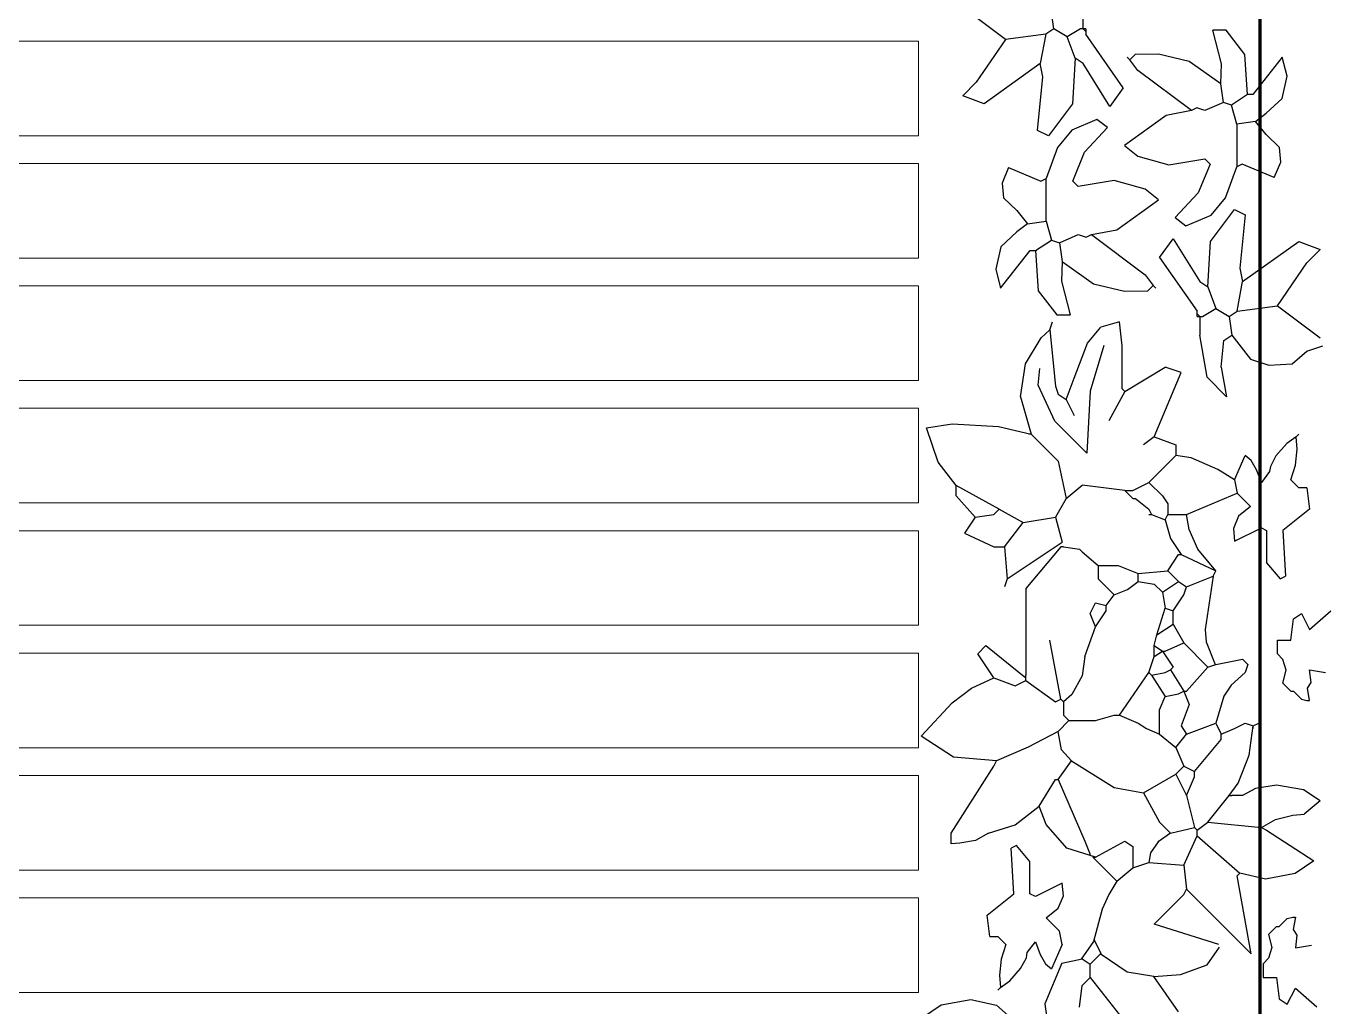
# Model space of a CAD drawing. Header units: inches. Extents: x 140.5 to 186.8, y 19 to 37.2.
# Drawn here: x 152.999 to 154.605, y 30.661 to 31.868 of the extents above; entities that cross this region are included whole.
import ezdxf

# ---------------------------------------------------------------- set-up
doc = ezdxf.new("R2010")
doc.units = ezdxf.units.IN
doc.header["$MEASUREMENT"] = 0
doc.layers.add('A-FLOR-FTPT', color=6, linetype='Continuous', lineweight=70)
doc.layers.add('A-FURN', color=8, linetype='Continuous', lineweight=18)
doc.layers.add('VERDE_siepe', color=96, linetype='Continuous')

msp = doc.modelspace()

# ---------------------------------------------------------------- linework, layer by layer
at = {"layer": 'A-FLOR-FTPT'}
msp.add_line((154.5176, 32.8759), (154.5176, 29.9259), dxfattribs=at)
at = {"layer": 'A-FURN'}
for p, q in [((154.0976, 31.8493), (151.4519, 31.8493)), ((154.0976, 31.7329), (154.0976, 31.8493)), ((151.4519, 31.7329), (154.0976, 31.7329)), ((154.0976, 31.6987), (151.4519, 31.6987)), ((154.0976, 31.5823), (154.0976, 31.6987)), ((151.4519, 31.5823), (154.0976, 31.5823)), ((154.0976, 31.5481), (151.4519, 31.5481)), ((154.0976, 31.4317), (154.0976, 31.5481)), ((151.4519, 31.4317), (154.0976, 31.4317)), ((154.0976, 31.3975), (151.4519, 31.3975)), ((154.0976, 31.2812), (154.0976, 31.3975)), ((151.4519, 31.2812), (154.0976, 31.2812)), ((154.0976, 31.2469), (151.4519, 31.2469)), ((154.0976, 31.1306), (154.0976, 31.2469)), ((151.4519, 31.1306), (154.0976, 31.1306)), ((154.0976, 31.0963), (151.4519, 31.0963)), ((154.0976, 30.98), (154.0976, 31.0963)), ((151.4519, 30.98), (154.0976, 30.98)), ((154.0976, 30.9458), (151.4519, 30.9458)), ((154.0976, 30.8294), (154.0976, 30.9458)), ((151.4519, 30.8294), (154.0976, 30.8294)), ((154.0976, 30.7952), (151.4519, 30.7952)), ((154.0976, 30.6788), (154.0976, 30.7952)), ((151.4519, 30.6788), (154.0976, 30.6788))]:
    msp.add_line(p, q, dxfattribs=at)
at = {"layer": 'VERDE_siepe'}
for p, q in [((154.2048, 31.8513), (154.1521, 31.8908)), ((154.2641, 31.8645), (154.2608, 31.8875)), ((154.3003, 31.8645), (154.3003, 31.8875)), ((154.2048, 31.8513), (154.1685, 31.7986)), ((154.2542, 31.8579), (154.2048, 31.8513)), ((154.2542, 31.8579), (154.2476, 31.8217)), ((154.2641, 31.8645), (154.2542, 31.8579)), ((154.2805, 31.8546), (154.2641, 31.8645)), ((154.297, 31.8645), (154.2805, 31.8546)), ((154.2904, 31.8282), (154.2805, 31.8546)), ((154.3003, 31.8645), (154.297, 31.8645)), ((154.3036, 31.8645), (154.3003, 31.8645)), ((154.3036, 31.8612), (154.3003, 31.8645)), ((154.3036, 31.8645), (154.3036, 31.8612)), ((154.3036, 31.8612), (154.3036, 31.8579)), ((154.3497, 31.792), (154.3036, 31.8579)), ((154.4763, 31.8626), (154.4598, 31.8626)), ((154.4706, 31.8212), (154.4598, 31.8626)), ((154.4994, 31.833), (154.4763, 31.8626)), ((154.3643, 31.833), (154.3577, 31.8264)), ((154.393, 31.8333), (154.3643, 31.833)), ((154.431, 31.8243), (154.393, 31.8333)), ((154.5026, 31.7836), (154.4994, 31.833)), ((154.2476, 31.8217), (154.1784, 31.7723)), ((154.2509, 31.8052), (154.2476, 31.8217)), ((154.2904, 31.8282), (154.2871, 31.7723)), ((154.3003, 31.8217), (154.2904, 31.8282)), ((154.3332, 31.769), (154.3003, 31.8217)), ((154.3577, 31.8264), (154.3545, 31.8297)), ((154.3676, 31.8132), (154.3577, 31.8264)), ((154.4697, 31.7967), (154.431, 31.8243)), ((154.4697, 31.7967), (154.4706, 31.8212)), ((154.5454, 31.8297), (154.5092, 31.7836)), ((154.5514, 31.8061), (154.5454, 31.8297)), ((154.2443, 31.7393), (154.2509, 31.8052)), ((154.4335, 31.7638), (154.3676, 31.8132)), ((154.5451, 31.7789), (154.5514, 31.8061)), ((154.1685, 31.7986), (154.1521, 31.7821)), ((154.3497, 31.792), (154.3332, 31.769)), ((154.473, 31.7737), (154.4697, 31.7967)), ((154.1784, 31.7723), (154.1521, 31.7821)), ((154.2871, 31.7723), (154.2575, 31.7327)), ((154.473, 31.7737), (154.45, 31.7638)), ((154.4829, 31.7704), (154.473, 31.7737)), ((154.5026, 31.7836), (154.4829, 31.7704)), ((154.4895, 31.7473), (154.4829, 31.7704)), ((154.5092, 31.7836), (154.5026, 31.7836)), ((154.5257, 31.7605), (154.5451, 31.7789)), ((154.3173, 31.7528), (154.2862, 31.7398)), ((154.3305, 31.7429), (154.3173, 31.7528)), ((154.4025, 31.7577), (154.3512, 31.721)), ((154.4335, 31.7638), (154.4025, 31.7577)), ((154.4401, 31.7671), (154.4335, 31.7638)), ((154.45, 31.7638), (154.4401, 31.7671)), ((154.5125, 31.7506), (154.5257, 31.7605)), ((154.2575, 31.7327), (154.2443, 31.7393)), ((154.2862, 31.7398), (154.2688, 31.7186)), ((154.3021, 31.7126), (154.3305, 31.7429)), ((154.5125, 31.7506), (154.4895, 31.7473)), ((154.4895, 31.7473), (154.4895, 31.6946)), ((154.5257, 31.7342), (154.5125, 31.7506)), ((154.3512, 31.721), (154.3676, 31.7078)), ((154.5419, 31.7184), (154.5257, 31.7342)), ((154.2688, 31.7186), (154.2547, 31.6804)), ((154.2877, 31.6771), (154.3021, 31.7126)), ((154.3676, 31.7078), (154.4057, 31.6972)), ((154.4057, 31.6972), (154.45, 31.7045)), ((154.4565, 31.6979), (154.45, 31.7045)), ((154.5435, 31.7003), (154.5419, 31.7184)), ((154.2086, 31.6936), (154.2007, 31.6747)), ((154.2086, 31.6936), (154.2481, 31.6771)), ((154.4565, 31.6979), (154.4421, 31.6625)), ((154.4754, 31.6564), (154.4895, 31.6946)), ((154.4961, 31.6979), (154.4895, 31.6946)), ((154.5356, 31.6815), (154.4961, 31.6979)), ((154.5356, 31.6815), (154.5435, 31.7003)), ((154.2007, 31.6747), (154.2023, 31.6566)), ((154.2481, 31.6771), (154.2547, 31.6804)), ((154.2547, 31.6277), (154.2547, 31.6804)), ((154.2877, 31.6771), (154.2942, 31.6705)), ((154.3385, 31.6778), (154.2942, 31.6705)), ((154.3766, 31.6672), (154.3385, 31.6778)), ((154.2023, 31.6566), (154.2185, 31.6409)), ((154.393, 31.654), (154.3766, 31.6672)), ((154.4421, 31.6625), (154.4137, 31.6321)), ((154.458, 31.6352), (154.4754, 31.6564)), ((154.2185, 31.6409), (154.2317, 31.6244)), ((154.3417, 31.6173), (154.393, 31.654)), ((154.4571, 31.6028), (154.4867, 31.6423)), ((154.4867, 31.6423), (154.4999, 31.6357)), ((154.2317, 31.6244), (154.2185, 31.6145)), ((154.2317, 31.6244), (154.2547, 31.6277)), ((154.2547, 31.6277), (154.2613, 31.6046)), ((154.4137, 31.6321), (154.4269, 31.6222)), ((154.4269, 31.6222), (154.458, 31.6352)), ((154.4999, 31.6357), (154.4933, 31.5698)), ((154.2185, 31.6145), (154.1991, 31.5961)), ((154.2712, 31.6013), (154.2942, 31.6112)), ((154.2942, 31.6112), (154.3041, 31.6079)), ((154.3041, 31.6079), (154.3107, 31.6112)), ((154.3107, 31.6112), (154.3417, 31.6173)), ((154.3107, 31.6112), (154.3766, 31.5618)), ((154.1991, 31.5961), (154.1928, 31.5689)), ((154.2415, 31.5915), (154.2613, 31.6046)), ((154.2613, 31.6046), (154.2712, 31.6013)), ((154.2712, 31.6013), (154.2745, 31.5783)), ((154.3945, 31.583), (154.411, 31.6061)), ((154.411, 31.6061), (154.4439, 31.5534)), ((154.4538, 31.5468), (154.4571, 31.6028)), ((154.4966, 31.5534), (154.5658, 31.6028)), ((154.5658, 31.6028), (154.5921, 31.5929)), ((154.5756, 31.5764), (154.5921, 31.5929)), ((154.1987, 31.5454), (154.235, 31.5915)), ((154.235, 31.5915), (154.2415, 31.5915)), ((154.2415, 31.5915), (154.2448, 31.5421)), ((154.2745, 31.5783), (154.2736, 31.5538)), ((154.2745, 31.5783), (154.3132, 31.5507)), ((154.3945, 31.583), (154.4406, 31.5171)), ((154.5394, 31.5237), (154.5756, 31.5764)), ((154.1928, 31.5689), (154.1987, 31.5454)), ((154.3766, 31.5618), (154.3864, 31.5487)), ((154.4933, 31.5698), (154.4966, 31.5534)), ((154.2736, 31.5538), (154.2844, 31.5124)), ((154.3132, 31.5507), (154.3512, 31.5417)), ((154.3799, 31.5421), (154.3864, 31.5487)), ((154.3864, 31.5487), (154.3897, 31.5454)), ((154.4439, 31.5534), (154.4538, 31.5468)), ((154.4538, 31.5468), (154.4637, 31.5204)), ((154.49, 31.5171), (154.4966, 31.5534)), ((154.2448, 31.5421), (154.2679, 31.5124)), ((154.3512, 31.5417), (154.3799, 31.5421)), ((154.2679, 31.5124), (154.2844, 31.5124)), ((154.4406, 31.5138), (154.4406, 31.5171)), ((154.4406, 31.5106), (154.4406, 31.5138)), ((154.4406, 31.5138), (154.4439, 31.5106)), ((154.4472, 31.5106), (154.4637, 31.5204)), ((154.4637, 31.5204), (154.4801, 31.5106)), ((154.4801, 31.5106), (154.49, 31.5171)), ((154.49, 31.5171), (154.5394, 31.5237)), ((154.5394, 31.5237), (154.5921, 31.4842)), ((154.2595, 31.4941), (154.2628, 31.504)), ((154.3056, 31.4776), (154.3221, 31.4974)), ((154.3451, 31.504), (154.3221, 31.4974)), ((154.3484, 31.4743), (154.3451, 31.504)), ((154.4406, 31.5106), (154.4439, 31.5106)), ((154.4439, 31.5106), (154.4439, 31.4875)), ((154.4439, 31.5106), (154.4472, 31.5106)), ((154.4801, 31.5106), (154.4834, 31.4875)), ((154.2295, 31.4524), (154.2485, 31.4841)), ((154.2485, 31.4841), (154.2595, 31.4941)), ((154.2595, 31.4941), (154.2661, 31.4249)), ((154.4528, 31.4357), (154.4439, 31.4875)), ((154.4703, 31.448), (154.4736, 31.4809)), ((154.4736, 31.4809), (154.4834, 31.4875)), ((154.4834, 31.4875), (154.5065, 31.4579)), ((154.2891, 31.4348), (154.3056, 31.4776)), ((154.3258, 31.4749), (154.309, 31.4186)), ((154.3484, 31.4216), (154.3484, 31.4743)), ((154.5574, 31.4524), (154.5756, 31.4677)), ((154.5756, 31.4677), (154.5954, 31.4743)), ((154.2233, 31.4118), (154.2295, 31.4524)), ((154.3517, 31.4183), (154.4011, 31.448)), ((154.4209, 31.4414), (154.4011, 31.448)), ((154.4703, 31.448), (154.4766, 31.4115)), ((154.5065, 31.4579), (154.5289, 31.4508)), ((154.5289, 31.4508), (154.5574, 31.4524)), ((154.2451, 31.426), (154.2472, 31.4467)), ((154.2793, 31.4085), (154.2891, 31.4348)), ((154.3879, 31.3624), (154.4209, 31.4414)), ((154.4766, 31.4115), (154.4528, 31.4357)), ((154.2655, 31.3818), (154.2451, 31.426)), ((154.2661, 31.4249), (154.2694, 31.415)), ((154.2694, 31.415), (154.2793, 31.4085)), ((154.309, 31.4186), (154.3048, 31.3422)), ((154.3517, 31.4183), (154.332, 31.3821)), ((154.3517, 31.4183), (154.3484, 31.4216)), ((154.2233, 31.4118), (154.2365, 31.3657)), ((154.2793, 31.4085), (154.2891, 31.3887)), ((154.1075, 31.3737), (154.1392, 31.3783)), ((154.1217, 31.3314), (154.1075, 31.3737)), ((154.1392, 31.3783), (154.1962, 31.3752)), ((154.1962, 31.3752), (154.2365, 31.3657)), ((154.3048, 31.3422), (154.2655, 31.3818)), ((154.2365, 31.3657), (154.2332, 31.3657)), ((154.2365, 31.3657), (154.2694, 31.3327)), ((154.3879, 31.3624), (154.3748, 31.3525)), ((154.3879, 31.3624), (154.4143, 31.3525)), ((154.4143, 31.3525), (154.4143, 31.3393)), ((154.5511, 31.3544), (154.5377, 31.3392)), ((154.5625, 31.3624), (154.5511, 31.3544)), ((154.5625, 31.3624), (154.5658, 31.3657)), ((154.5637, 31.3471), (154.5625, 31.3624)), ((154.3813, 31.3064), (154.4143, 31.3393)), ((154.4332, 31.3368), (154.4143, 31.3393)), ((154.4661, 31.3223), (154.4332, 31.3368)), ((154.4867, 31.3097), (154.4999, 31.3393)), ((154.5073, 31.3332), (154.4999, 31.3393)), ((154.5377, 31.3392), (154.5308, 31.3259)), ((154.5618, 31.3277), (154.5637, 31.3471)), ((154.1439, 31.3026), (154.1217, 31.3314)), ((154.2694, 31.3327), (154.2793, 31.2866)), ((154.4867, 31.3097), (154.4661, 31.3223)), ((154.5137, 31.3217), (154.5073, 31.3332)), ((154.5197, 31.3064), (154.5137, 31.3217)), ((154.5295, 31.3196), (154.5197, 31.3064)), ((154.5308, 31.3259), (154.5295, 31.3196)), ((154.5559, 31.3097), (154.5618, 31.3277)), ((154.1969, 31.2734), (154.1439, 31.3026)), ((154.1442, 31.2899), (154.1442, 31.3031)), ((154.2793, 31.2866), (154.299, 31.3031)), ((154.3517, 31.2965), (154.299, 31.3031)), ((154.3616, 31.2965), (154.3813, 31.3064)), ((154.3813, 31.3064), (154.3978, 31.2899)), ((154.4867, 31.3097), (154.49, 31.2932)), ((154.5658, 31.2998), (154.5559, 31.3097)), ((154.1673, 31.2636), (154.1442, 31.2899)), ((154.2793, 31.2866), (154.2661, 31.2636)), ((154.3517, 31.2965), (154.3616, 31.2866)), ((154.3517, 31.2965), (154.3616, 31.2965)), ((154.3616, 31.2866), (154.3649, 31.2866)), ((154.3649, 31.2866), (154.3813, 31.2734)), ((154.3978, 31.2899), (154.4044, 31.28)), ((154.4275, 31.2669), (154.49, 31.2932)), ((154.49, 31.2932), (154.5065, 31.2767)), ((154.5756, 31.2998), (154.5658, 31.2998)), ((154.5756, 31.2998), (154.5789, 31.2734)), ((154.1904, 31.2669), (154.1969, 31.2734)), ((154.1969, 31.2734), (154.2266, 31.257)), ((154.3813, 31.2734), (154.3846, 31.2669)), ((154.4044, 31.28), (154.4044, 31.2669)), ((154.5065, 31.2767), (154.4915, 31.2648)), ((154.5789, 31.2734), (154.546, 31.2471)), ((154.1673, 31.2636), (154.1541, 31.2438)), ((154.1673, 31.2636), (154.1904, 31.2669)), ((154.2035, 31.2273), (154.2266, 31.257)), ((154.2266, 31.257), (154.2661, 31.2636)), ((154.2661, 31.2636), (154.2744, 31.2329)), ((154.3813, 31.2669), (154.3846, 31.2669)), ((154.3846, 31.2669), (154.4011, 31.2603)), ((154.4011, 31.2603), (154.4044, 31.2669)), ((154.4011, 31.2603), (154.4077, 31.2372)), ((154.4044, 31.2669), (154.4275, 31.2669)), ((154.4307, 31.2485), (154.4275, 31.2669)), ((154.4915, 31.2648), (154.4852, 31.2497)), ((154.1541, 31.2438), (154.1904, 31.2273)), ((154.4414, 31.2243), (154.4307, 31.2485)), ((154.4852, 31.2497), (154.4867, 31.2339)), ((154.4867, 31.2339), (154.5197, 31.2504)), ((154.5197, 31.2504), (154.5262, 31.2471)), ((154.5262, 31.2471), (154.5262, 31.2076)), ((154.546, 31.2471), (154.5493, 31.1911)), ((154.1904, 31.2273), (154.2035, 31.2273)), ((154.2035, 31.2273), (154.2068, 31.1878)), ((154.2068, 31.1878), (154.2744, 31.2329)), ((154.2727, 31.2273), (154.2299, 31.176)), ((154.276, 31.2273), (154.2727, 31.2273)), ((154.276, 31.2273), (154.2957, 31.2241)), ((154.2957, 31.2241), (154.299, 31.2208)), ((154.4077, 31.2372), (154.4209, 31.2175)), ((154.4637, 31.1977), (154.4414, 31.2243)), ((154.299, 31.2208), (154.3188, 31.2043)), ((154.4044, 31.1977), (154.4176, 31.2175)), ((154.4176, 31.2175), (154.4209, 31.2175)), ((154.4209, 31.2175), (154.4637, 31.1977)), ((154.5262, 31.2076), (154.5427, 31.1878)), ((154.3188, 31.2043), (154.3188, 31.1878)), ((154.3188, 31.2043), (154.3435, 31.2043)), ((154.3435, 31.2043), (154.3682, 31.1944)), ((154.3682, 31.1944), (154.4044, 31.1977)), ((154.3682, 31.1845), (154.3682, 31.1944)), ((154.4044, 31.1977), (154.4176, 31.1845)), ((154.4275, 31.1779), (154.4604, 31.1911)), ((154.4604, 31.1911), (154.4505, 31.1253)), ((154.4604, 31.1911), (154.4637, 31.1977)), ((154.5427, 31.1878), (154.5493, 31.1911)), ((154.2068, 31.1878), (154.2035, 31.1779)), ((154.2299, 31.176), (154.2299, 31.0693)), ((154.3188, 31.1878), (154.3385, 31.1681)), ((154.3385, 31.1681), (154.355, 31.1747)), ((154.355, 31.1747), (154.3682, 31.1845)), ((154.3682, 31.1845), (154.3879, 31.1812)), ((154.3879, 31.1812), (154.3978, 31.1714)), ((154.3978, 31.1714), (154.4176, 31.1845)), ((154.4176, 31.1845), (154.4275, 31.1779)), ((154.4242, 31.1681), (154.4275, 31.1779)), ((154.3089, 31.145), (154.3155, 31.1582)), ((154.3155, 31.1582), (154.3287, 31.1549)), ((154.3287, 31.1549), (154.3385, 31.1681)), ((154.3978, 31.1714), (154.4011, 31.1516)), ((154.411, 31.1483), (154.4242, 31.1681)), ((154.3155, 31.1285), (154.3089, 31.145)), ((154.3155, 31.1285), (154.3287, 31.1483)), ((154.3287, 31.1483), (154.3287, 31.1549)), ((154.3912, 31.1187), (154.4011, 31.1516)), ((154.4011, 31.1516), (154.411, 31.1483)), ((154.411, 31.1318), (154.411, 31.1483)), ((154.5592, 31.1384), (154.5691, 31.145)), ((154.5691, 31.145), (154.5789, 31.1253)), ((154.5789, 31.1253), (154.6053, 31.1483)), ((154.3023, 31.0923), (154.3155, 31.1285)), ((154.3912, 31.1187), (154.411, 31.1318)), ((154.411, 31.1318), (154.4242, 31.1088)), ((154.5559, 31.1121), (154.5592, 31.1384)), ((154.2727, 31.0396), (154.2595, 31.1121)), ((154.3879, 31.1055), (154.3912, 31.1187)), ((154.4505, 31.1253), (154.4518, 31.1103)), ((154.4518, 31.1103), (154.463, 31.0822)), ((154.5394, 31.0956), (154.5394, 31.1121)), ((154.5394, 31.1121), (154.5559, 31.1121)), ((154.1706, 31.0956), (154.1805, 31.1055)), ((154.1904, 31.066), (154.1706, 31.0956)), ((154.1805, 31.1055), (154.2299, 31.066)), ((154.3879, 31.0923), (154.3879, 31.1055)), ((154.3879, 31.1055), (154.3978, 31.0989)), ((154.3879, 31.0923), (154.3978, 31.0989)), ((154.3978, 31.0989), (154.4011, 31.0989)), ((154.3978, 31.0989), (154.411, 31.0792)), ((154.4011, 31.0989), (154.4242, 31.1088)), ((154.4242, 31.1088), (154.4538, 31.0792)), ((154.5461, 31.0884), (154.5394, 31.0956)), ((154.3023, 31.0923), (154.2992, 31.0682)), ((154.3813, 31.0726), (154.3879, 31.0923)), ((154.411, 31.0792), (154.4077, 31.0759)), ((154.4275, 31.0495), (154.4538, 31.0792)), ((154.4538, 31.0792), (154.4637, 31.0825)), ((154.4637, 31.0825), (154.4966, 31.089)), ((154.4966, 31.089), (154.5032, 31.0825)), ((154.5032, 31.0825), (154.4999, 31.0726)), ((154.5502, 31.0754), (154.5461, 31.0884)), ((154.1629, 31.0531), (154.1904, 31.066)), ((154.1904, 31.066), (154.2167, 31.0561)), ((154.2167, 31.0561), (154.2299, 31.0627)), ((154.2299, 31.066), (154.2299, 31.0693)), ((154.2299, 31.0627), (154.2299, 31.066)), ((154.2299, 31.0627), (154.2661, 31.0363)), ((154.2992, 31.0682), (154.2865, 31.0456)), ((154.3451, 31.0199), (154.3813, 31.0726)), ((154.3813, 31.0726), (154.3846, 31.0693)), ((154.3846, 31.0693), (154.4011, 31.0726)), ((154.3846, 31.0693), (154.4011, 31.0429)), ((154.4011, 31.0726), (154.4077, 31.0759)), ((154.4077, 31.0759), (154.4242, 31.0495)), ((154.4999, 31.0726), (154.4824, 31.0569)), ((154.546, 31.0594), (154.5502, 31.0754)), ((154.5789, 31.0759), (154.5987, 31.0726)), ((154.5808, 31.0603), (154.5789, 31.0759)), ((154.1392, 31.035), (154.1629, 31.0531)), ((154.2865, 31.0456), (154.276, 31.0363)), ((154.4011, 31.0429), (154.4176, 31.0462)), ((154.4176, 31.0462), (154.4242, 31.0495)), ((154.4242, 31.0495), (154.4275, 31.0495)), ((154.4242, 31.0495), (154.4307, 31.0331)), ((154.4824, 31.0569), (154.4736, 31.0434)), ((154.5526, 31.0528), (154.546, 31.0594)), ((154.5526, 31.0528), (154.5559, 31.0495)), ((154.5559, 31.0495), (154.5592, 31.0495)), ((154.5592, 31.0495), (154.5691, 31.0396)), ((154.5763, 31.0531), (154.5808, 31.0603)), ((154.5791, 31.0382), (154.5763, 31.0531)), ((154.1011, 30.9942), (154.1392, 31.035)), ((154.2661, 31.0363), (154.2727, 31.0396)), ((154.2727, 31.0396), (154.276, 31.0363)), ((154.276, 31.0363), (154.276, 31.0199)), ((154.3945, 31.0265), (154.4011, 31.0429)), ((154.4307, 31.0331), (154.4209, 31.0067)), ((154.4736, 31.0434), (154.4637, 31.01)), ((154.5691, 31.0396), (154.5758, 31.0382)), ((154.5758, 31.0382), (154.5791, 31.0382)), ((154.276, 31.0199), (154.2826, 31.0133)), ((154.3155, 31.0133), (154.3385, 31.0199)), ((154.3385, 31.0199), (154.3451, 31.0199)), ((154.3451, 31.0199), (154.3682, 31.01)), ((154.3945, 30.9968), (154.3945, 31.0265)), ((154.2694, 31.0001), (154.2326, 30.9805)), ((154.2694, 31.0001), (154.2826, 31.0133)), ((154.2738, 30.9775), (154.2694, 31.0001)), ((154.2826, 31.0133), (154.3155, 31.0133)), ((154.3682, 31.01), (154.3781, 31.0034)), ((154.3781, 31.0034), (154.3945, 30.9968)), ((154.4209, 31.0067), (154.4275, 30.9968)), ((154.4275, 30.9968), (154.4637, 31.01)), ((154.4637, 31.01), (154.4703, 30.9968)), ((154.4703, 30.9968), (154.4867, 31.0034)), ((154.4867, 31.0034), (154.4999, 31.01)), ((154.4999, 31.01), (154.5098, 31.0067)), ((154.5048, 30.9708), (154.5098, 31.0067)), ((154.5098, 31.0067), (154.5164, 31.01)), ((154.5098, 31.0034), (154.5098, 31.0067)), ((154.1407, 30.9684), (154.1011, 30.9942)), ((154.3945, 30.9968), (154.4143, 30.9804)), ((154.4143, 30.9804), (154.4275, 30.9968)), ((154.4373, 30.9507), (154.4703, 30.9902)), ((154.4703, 30.9902), (154.4703, 30.9968)), ((154.1936, 30.9639), (154.1407, 30.9684)), ((154.2326, 30.9805), (154.1936, 30.9639)), ((154.2859, 30.9639), (154.2738, 30.9775)), ((154.4143, 30.9804), (154.4242, 30.9573)), ((154.4912, 30.9365), (154.5048, 30.9708)), ((154.1377, 30.875), (154.1904, 30.9573)), ((154.1904, 30.9573), (154.1936, 30.9639)), ((154.2694, 30.9408), (154.2859, 30.9639)), ((154.2859, 30.9639), (154.3385, 30.931)), ((154.4143, 30.9474), (154.4242, 30.9573)), ((154.4242, 30.9573), (154.4373, 30.9507)), ((154.4373, 30.9441), (154.4373, 30.9507)), ((154.2463, 30.9079), (154.2661, 30.9408)), ((154.2661, 30.9408), (154.2694, 30.9408)), ((154.2694, 30.9408), (154.3023, 30.8651)), ((154.3748, 30.9244), (154.4143, 30.9474)), ((154.4143, 30.9474), (154.4275, 30.9211)), ((154.4275, 30.9211), (154.4373, 30.9441)), ((154.4801, 30.9211), (154.4912, 30.9365)), ((154.5384, 30.9337), (154.5125, 30.9297)), ((154.5714, 30.9281), (154.5384, 30.9337)), ((154.3385, 30.931), (154.3748, 30.9244)), ((154.3748, 30.9244), (154.3945, 30.8882)), ((154.4275, 30.9211), (154.4373, 30.8816)), ((154.4538, 30.8882), (154.4801, 30.9211)), ((154.4801, 30.9211), (154.4834, 30.9211)), ((154.4966, 30.9211), (154.4834, 30.9211)), ((154.5125, 30.9297), (154.4966, 30.9211)), ((154.5921, 30.9145), (154.5714, 30.9281)), ((154.2167, 30.8849), (154.2463, 30.9079)), ((154.2548, 30.8853), (154.2463, 30.9079)), ((154.5921, 30.9145), (154.5724, 30.898)), ((154.1838, 30.875), (154.2167, 30.8849)), ((154.2802, 30.8565), (154.2548, 30.8853)), ((154.3945, 30.8882), (154.4077, 30.875)), ((154.4406, 30.8783), (154.4538, 30.8882)), ((154.4538, 30.8882), (154.5197, 30.8816)), ((154.5197, 30.8816), (154.5372, 30.8915)), ((154.5372, 30.8915), (154.5584, 30.8971)), ((154.5584, 30.8971), (154.5724, 30.898)), ((154.1377, 30.8618), (154.1377, 30.875)), ((154.1838, 30.875), (154.1677, 30.8656)), ((154.4077, 30.875), (154.3926, 30.8641)), ((154.4077, 30.875), (154.4373, 30.8816)), ((154.4242, 30.8355), (154.4406, 30.8717)), ((154.4373, 30.8816), (154.4406, 30.8783)), ((154.4406, 30.8717), (154.4406, 30.8783)), ((154.4406, 30.8717), (154.4933, 30.8256)), ((154.5197, 30.8816), (154.5262, 30.8783)), ((154.5262, 30.8783), (154.5844, 30.8407)), ((154.1487, 30.8626), (154.1377, 30.8618)), ((154.1677, 30.8656), (154.1487, 30.8626)), ((154.2184, 30.8596), (154.2119, 30.8563)), ((154.2152, 30.8003), (154.2119, 30.8563)), ((154.2349, 30.8398), (154.2184, 30.8596)), ((154.3155, 30.8453), (154.2802, 30.8565)), ((154.3023, 30.8651), (154.3089, 30.8486)), ((154.3155, 30.8453), (154.3517, 30.8651)), ((154.3517, 30.8651), (154.3616, 30.8585)), ((154.3616, 30.8585), (154.3616, 30.8322)), ((154.3926, 30.8641), (154.3831, 30.8505)), ((154.2349, 30.8003), (154.2349, 30.8398)), ((154.3122, 30.8453), (154.3155, 30.8453)), ((154.3122, 30.8453), (154.3418, 30.8157)), ((154.3616, 30.8322), (154.3813, 30.8388)), ((154.3831, 30.8505), (154.3813, 30.8388)), ((154.3813, 30.8388), (154.4242, 30.8355)), ((154.5844, 30.8407), (154.5614, 30.8251)), ((154.3418, 30.8157), (154.3616, 30.8322)), ((154.4242, 30.8355), (154.4275, 30.8058)), ((154.49, 30.8223), (154.4933, 30.8256)), ((154.507, 30.7263), (154.49, 30.8223)), ((154.5248, 30.8184), (154.4933, 30.8256)), ((154.5614, 30.8251), (154.5248, 30.8184)), ((154.2744, 30.8135), (154.2415, 30.797)), ((154.276, 30.7977), (154.2744, 30.8135)), ((154.3418, 30.8157), (154.332, 30.7992)), ((154.4242, 30.7992), (154.4275, 30.8058)), ((154.4275, 30.8058), (154.507, 30.7263)), ((154.1822, 30.7739), (154.2152, 30.8003)), ((154.2415, 30.797), (154.2349, 30.8003)), ((154.2697, 30.7826), (154.276, 30.7977)), ((154.332, 30.7992), (154.3239, 30.7813)), ((154.3879, 30.763), (154.4242, 30.7992)), ((154.1855, 30.7476), (154.1822, 30.7739)), ((154.2547, 30.7707), (154.2697, 30.7826)), ((154.3239, 30.7813), (154.3131, 30.7414)), ((154.2711, 30.7542), (154.2547, 30.7707)), ((154.4673, 30.7378), (154.3879, 30.763)), ((154.5351, 30.7567), (154.5285, 30.7501)), ((154.5351, 30.7567), (154.5384, 30.76)), ((154.5384, 30.76), (154.5417, 30.76)), ((154.5417, 30.76), (154.5516, 30.7699)), ((154.5516, 30.7699), (154.5584, 30.7713)), ((154.5584, 30.7713), (154.5617, 30.7713)), ((154.5617, 30.7713), (154.5588, 30.7564)), ((154.5588, 30.7564), (154.5633, 30.7493)), ((154.1855, 30.7476), (154.1954, 30.7476)), ((154.1954, 30.7476), (154.2053, 30.7377)), ((154.2316, 30.7278), (154.2415, 30.741)), ((154.2415, 30.741), (154.2475, 30.7257)), ((154.2744, 30.7377), (154.2711, 30.7542)), ((154.3131, 30.7414), (154.2979, 30.7196)), ((154.3137, 30.7435), (154.3221, 30.7268)), ((154.5285, 30.7501), (154.5327, 30.7341)), ((154.5633, 30.7493), (154.5615, 30.7337)), ((154.2053, 30.7377), (154.1993, 30.7196)), ((154.2304, 30.7215), (154.2316, 30.7278)), ((154.2475, 30.7257), (154.2538, 30.7142)), ((154.2744, 30.7377), (154.2613, 30.7081)), ((154.3221, 30.7268), (154.3089, 30.7136)), ((154.3543, 30.7039), (154.3213, 30.7262)), ((154.4529, 30.7129), (154.4681, 30.7346)), ((154.5327, 30.7341), (154.5286, 30.7211)), ((154.5615, 30.7337), (154.5812, 30.7369)), ((154.1993, 30.7196), (154.1974, 30.7003)), ((154.2234, 30.7082), (154.2304, 30.7215)), ((154.2741, 30.7147), (154.2532, 30.6647)), ((154.2538, 30.7142), (154.2613, 30.7081)), ((154.2741, 30.7147), (154.299, 30.7202)), ((154.299, 30.7202), (154.3089, 30.7136)), ((154.3089, 30.6972), (154.3089, 30.7136)), ((154.42, 30.7009), (154.4529, 30.7129)), ((154.5286, 30.7211), (154.5219, 30.7139)), ((154.5219, 30.7139), (154.5219, 30.6974)), ((154.1974, 30.7003), (154.1987, 30.685)), ((154.1987, 30.685), (154.2101, 30.693)), ((154.2101, 30.693), (154.2234, 30.7082)), ((154.299, 30.6873), (154.3089, 30.6972)), ((154.3089, 30.6972), (154.3451, 30.6511)), ((154.3872, 30.6985), (154.3543, 30.7039)), ((154.3872, 30.6985), (154.42, 30.7009)), ((154.4175, 30.655), (154.3872, 30.6985)), ((154.5219, 30.6974), (154.5384, 30.6974)), ((154.5384, 30.6974), (154.5417, 30.6711)), ((154.1987, 30.685), (154.1954, 30.6817)), ((154.2957, 30.6609), (154.299, 30.6873)), ((154.5516, 30.6645), (154.5615, 30.6843)), ((154.5615, 30.6843), (154.5878, 30.6612)), ((154.1024, 30.648), (154.1254, 30.6636)), ((154.1254, 30.6636), (154.162, 30.6703)), ((154.162, 30.6703), (154.1935, 30.6631)), ((154.2462, 30.617), (154.1935, 30.6631)), ((154.2532, 30.6647), (154.2608, 30.6068)), ((154.5417, 30.6711), (154.5516, 30.6645))]:
    msp.add_line(p, q, dxfattribs=at)
for centre, start, end in [((154.2299, 31.176), 139.844, 179.647), ((154.2741, 30.7147), 102.8043, 157.5333)]:
    msp.add_arc(centre, 0.000000412, start, end, dxfattribs=at)

doc.saveas('drawing.dxf')
